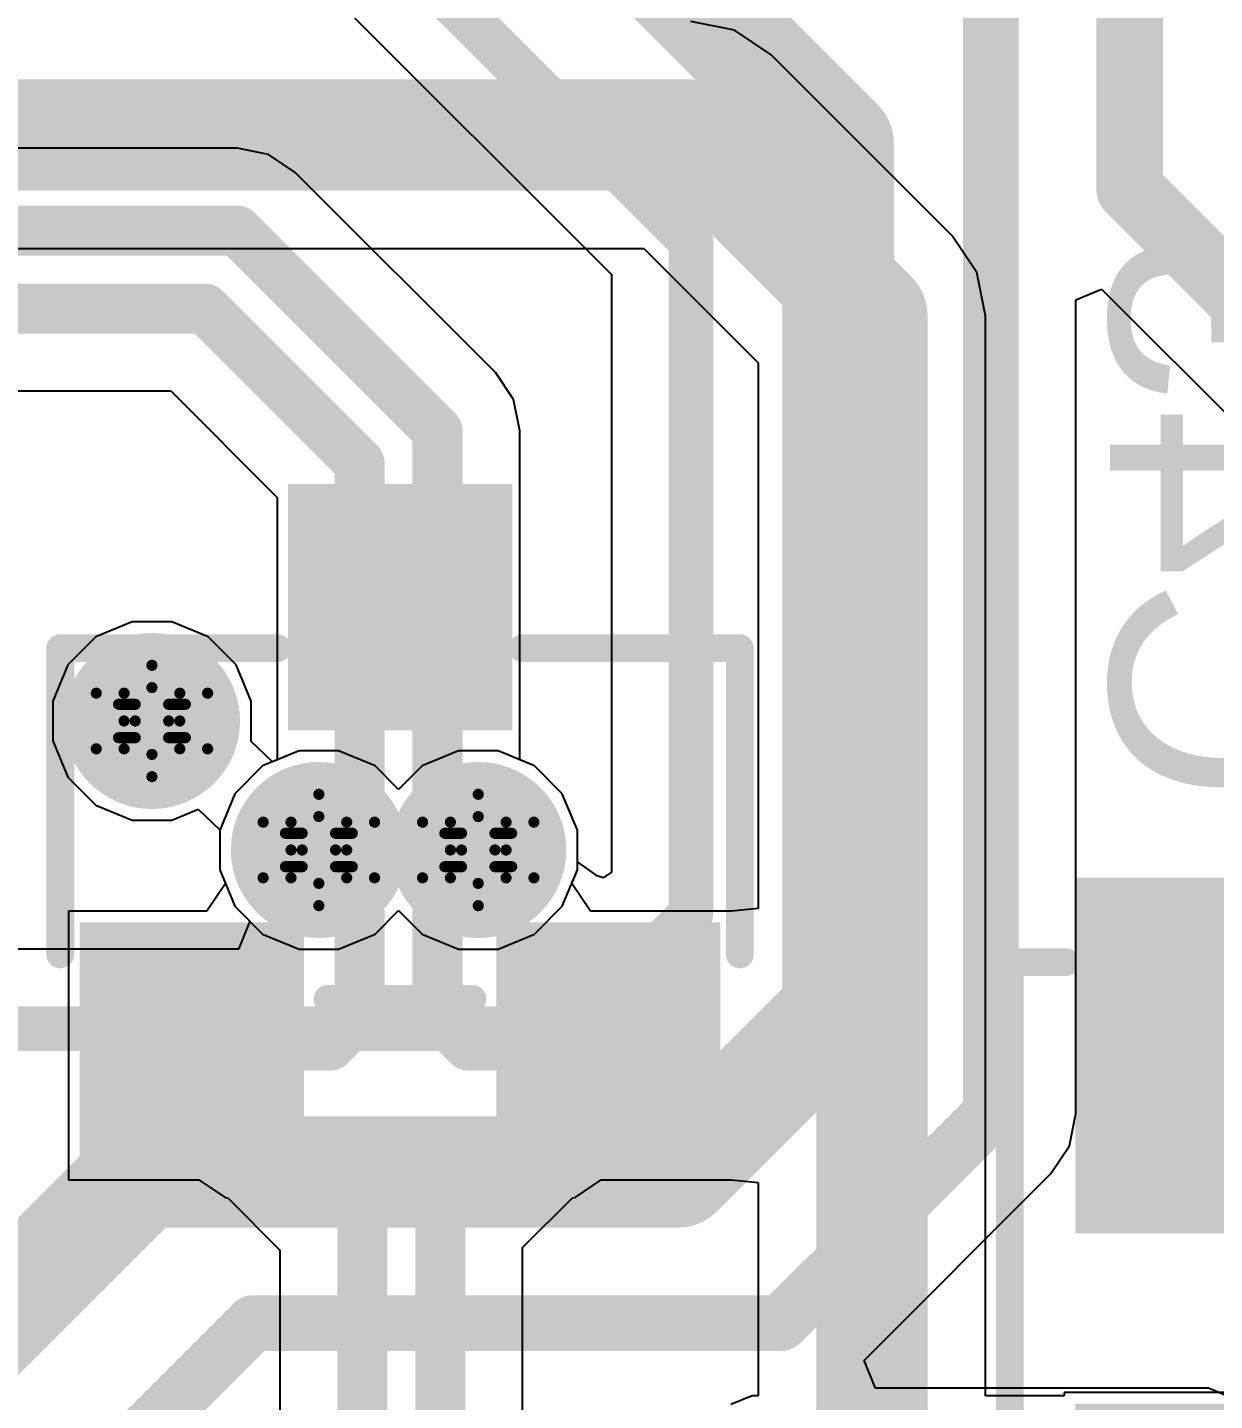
# Model space of a CAD drawing. Header units: inches. Extents: x -2.7 to 10.9, y -2.9 to 7.4.
# Drawn here: x 1.8752 to 2.0883, y 0.2539 to 0.5005 of the extents above; entities that cross this region are included whole.
import ezdxf

# ---------------------------------------------------------------- set-up
doc = ezdxf.new("R2010")
doc.units = ezdxf.units.IN
doc.header["$MEASUREMENT"] = 0
for name, color, linetype in [('Board Outline', 216, 'Continuous'), ('Bottom Layer', 5, 'Continuous'), ('Bottom Overlay', 54, 'Continuous'), ('Bottom Paste', 16, 'Continuous'), ('Bottom Solder', 6, 'Continuous'), ('Drill Drawing', 1, 'Continuous'), ('Layer 2', 16, 'Continuous'), ('Layer 3', 76, 'Continuous'), ('Top Layer', 1, 'Continuous'), ('Top Solder', 216, 'Continuous'), ('Via Holes', 16, 'Continuous')]:
    doc.layers.add(name, color=color, linetype=linetype)
doc.styles.add('Arial', font='', dxfattribs={"height": 0.2})
doc.styles.get('Arial').set_extended_font_data('Arial')

# ---------------------------------------------------------------- blocks, each defined once
blk = doc.blocks.new('S___23_B_265')
at = {"layer": 'Bottom Layer'}
for points in [[(-0.05354, 0.05748), (-0.02126, 0.05748), (-0.02126, 0.02126), (-0.05354, 0.02126)], [(0.02126, 0.05748), (0.05354, 0.05748), (0.05354, 0.02126), (0.02126, 0.02126)], [(-0.01614, -0.02126), (0.01614, -0.02126), (0.01614, -0.05748), (-0.01614, -0.05748)]]:
    blk.add_hatch(color=5, dxfattribs=at).paths.add_polyline_path(points)
at = {"layer": 'Bottom Paste'}
for points in [[(-0.05354, 0.05748), (-0.02126, 0.05748), (-0.02126, 0.02126), (-0.05354, 0.02126)], [(0.02126, 0.05748), (0.05354, 0.05748), (0.05354, 0.02126), (0.02126, 0.02126)], [(-0.01614, -0.02126), (0.01614, -0.02126), (0.01614, -0.05748), (-0.01614, -0.05748)]]:
    blk.add_hatch(color=16, dxfattribs=at).paths.add_polyline_path(points)
at = {"layer": 'Bottom Solder'}
for points in [[(-0.05754, 0.06148), (-0.01726, 0.06148), (-0.01726, 0.01726), (-0.05754, 0.01726)], [(0.01726, 0.06148), (0.05754, 0.06148), (0.05754, 0.01726), (0.01726, 0.01726)], [(-0.02014, -0.01726), (0.02014, -0.01726), (0.02014, -0.06148), (-0.02014, -0.06148)]]:
    blk.add_hatch(color=6, dxfattribs=at).paths.add_polyline_path(points)
at = {"layer": 'Bottom Overlay'}
for points in [[(-0.061, 0.046, 0.005, 0.005, 0), (-0.066, 0.051, 0.005, 0.005, 0)], [(-0.066, 0.051, 0.005, 0.005, 0), (-0.066, 0.041, 0.005, 0.005, 0)], [(-0.061, 0.046, 0.005, 0.005, 0), (-0.066, 0.041, 0.005, 0.005, 0)], [(0.013, 0.031, 0.005, 0.005, 0), (-0.013, 0.031, 0.005, 0.005, 0)], [(-0.061, 0.023, 0.005, 0.005, 0), (-0.061, -0.032, 0.005, 0.005, 0)], [(0.061, 0.023, 0.005, 0.005, 0), (0.061, -0.032, 0.005, 0.005, 0)], [(-0.022, -0.032, 0.005, 0.005, 0), (-0.061, -0.032, 0.005, 0.005, 0)], [(0.061, -0.032, 0.005, 0.005, 0), (0.022, -0.032, 0.005, 0.005, 0)]]:
    blk.add_lwpolyline(points, format="xyseb", dxfattribs=at)
for points in [[(-0.06725, 0.051, 0.0025, 0.0025, 1), (-0.06475, 0.051, 0.0025, 0.0025, 1)], [(-0.06725, 0.051, 0.0025, 0.0025, 1), (-0.06475, 0.051, 0.0025, 0.0025, 1)], [(-0.06225, 0.046, 0.0025, 0.0025, 1), (-0.05975, 0.046, 0.0025, 0.0025, 1)], [(-0.06225, 0.046, 0.0025, 0.0025, 1), (-0.05975, 0.046, 0.0025, 0.0025, 1)], [(-0.06725, 0.041, 0.0025, 0.0025, 1), (-0.06475, 0.041, 0.0025, 0.0025, 1)], [(-0.06725, 0.041, 0.0025, 0.0025, 1), (-0.06475, 0.041, 0.0025, 0.0025, 1)], [(-0.01425, 0.031, 0.0025, 0.0025, 1), (-0.01175, 0.031, 0.0025, 0.0025, 1)], [(0.01175, 0.031, 0.0025, 0.0025, 1), (0.01425, 0.031, 0.0025, 0.0025, 1)], [(-0.06225, 0.023, 0.0025, 0.0025, 1), (-0.05975, 0.023, 0.0025, 0.0025, 1)], [(0.05975, 0.023, 0.0025, 0.0025, 1), (0.06225, 0.023, 0.0025, 0.0025, 1)], [(-0.06225, -0.032, 0.0025, 0.0025, 1), (-0.05975, -0.032, 0.0025, 0.0025, 1)], [(-0.06225, -0.032, 0.0025, 0.0025, 1), (-0.05975, -0.032, 0.0025, 0.0025, 1)], [(-0.02325, -0.032, 0.0025, 0.0025, 1), (-0.02075, -0.032, 0.0025, 0.0025, 1)], [(0.02075, -0.032, 0.0025, 0.0025, 1), (0.02325, -0.032, 0.0025, 0.0025, 1)], [(0.05975, -0.032, 0.0025, 0.0025, 1), (0.06225, -0.032, 0.0025, 0.0025, 1)], [(0.05975, -0.032, 0.0025, 0.0025, 1), (0.06225, -0.032, 0.0025, 0.0025, 1)]]:
    blk.add_lwpolyline(points, format="xyseb", close=True, dxfattribs=at)
blk = doc.blocks.new('C____A_B_303')
at = {"layer": 'Bottom Layer'}
for points in [[(-0.0752, 0.02224), (-0.01929, 0.02224), (-0.01929, -0.02224), (-0.0752, -0.02224)], [(0.01929, 0.02224), (0.0752, 0.02224), (0.0752, -0.02224), (0.01929, -0.02224)]]:
    blk.add_hatch(color=5, dxfattribs=at).paths.add_polyline_path(points)
at = {"layer": 'Bottom Paste'}
for points in [[(-0.0752, 0.02224), (-0.01929, 0.02224), (-0.01929, -0.02224), (-0.0752, -0.02224)], [(0.01929, 0.02224), (0.0752, 0.02224), (0.0752, -0.02224), (0.01929, -0.02224)]]:
    blk.add_hatch(color=16, dxfattribs=at).paths.add_polyline_path(points)
at = {"layer": 'Bottom Solder'}
for points in [[(-0.0792, 0.02624), (-0.01529, 0.02624), (-0.01529, -0.02624), (-0.0792, -0.02624)], [(0.01529, 0.02624), (0.0792, 0.02624), (0.0792, -0.02624), (0.01529, -0.02624)]]:
    blk.add_hatch(color=6, dxfattribs=at).paths.add_polyline_path(points)
at = {"layer": 'Bottom Overlay'}
for points in [[(-0.064, 0.038, 0.005, 0.005, 0), (-0.064, 0.03, 0.005, 0.005, 0)], [(-0.064, 0.038, 0.005, 0.005, 0), (0.064, 0.038, 0.005, 0.005, 0)], [(0.064, 0.038, 0.005, 0.005, 0), (0.064, 0.028, 0.005, 0.005, 0)], [(-0.09524, 0.01081, 0.00787, 0.00787, 0), (-0.09524, -0.01281, 0.00787, 0.00787, 0)], [(-0.10706, -0.001, 0.00787, 0.00787, 0), (-0.08343, -0.001, 0.00787, 0.00787, 0)], [(0.064, -0.028, 0.005, 0.005, 0), (0.064, -0.038, 0.005, 0.005, 0)], [(-0.064, -0.03, 0.005, 0.005, 0), (-0.064, -0.038, 0.005, 0.005, 0)], [(-0.064, -0.038, 0.005, 0.005, 0), (0.064, -0.038, 0.005, 0.005, 0)]]:
    blk.add_lwpolyline(points, format="xyseb", dxfattribs=at)
for points in [[(-0.06525, 0.038, 0.0025, 0.0025, 1), (-0.06275, 0.038, 0.0025, 0.0025, 1)], [(-0.06525, 0.038, 0.0025, 0.0025, 1), (-0.06275, 0.038, 0.0025, 0.0025, 1)], [(0.06275, 0.038, 0.0025, 0.0025, 1), (0.06525, 0.038, 0.0025, 0.0025, 1)], [(0.06275, 0.038, 0.0025, 0.0025, 1), (0.06525, 0.038, 0.0025, 0.0025, 1)], [(-0.06525, 0.03, 0.0025, 0.0025, 1), (-0.06275, 0.03, 0.0025, 0.0025, 1)], [(0.06275, 0.028, 0.0025, 0.0025, 1), (0.06525, 0.028, 0.0025, 0.0025, 1)], [(-0.09721, 0.01081, 0.00394, 0.00394, 1), (-0.09328, 0.01081, 0.00394, 0.00394, 1)], [(-0.10902, -0.001, 0.00394, 0.00394, 1), (-0.10509, -0.001, 0.00394, 0.00394, 1)], [(-0.0854, -0.001, 0.00394, 0.00394, 1), (-0.08146, -0.001, 0.00394, 0.00394, 1)], [(-0.09721, -0.01281, 0.00394, 0.00394, 1), (-0.09328, -0.01281, 0.00394, 0.00394, 1)], [(0.06275, -0.028, 0.0025, 0.0025, 1), (0.06525, -0.028, 0.0025, 0.0025, 1)], [(-0.06525, -0.03, 0.0025, 0.0025, 1), (-0.06275, -0.03, 0.0025, 0.0025, 1)], [(-0.06525, -0.038, 0.0025, 0.0025, 1), (-0.06275, -0.038, 0.0025, 0.0025, 1)], [(-0.06525, -0.038, 0.0025, 0.0025, 1), (-0.06275, -0.038, 0.0025, 0.0025, 1)], [(0.06275, -0.038, 0.0025, 0.0025, 1), (0.06525, -0.038, 0.0025, 0.0025, 1)], [(0.06275, -0.038, 0.0025, 0.0025, 1), (0.06525, -0.038, 0.0025, 0.0025, 1)]]:
    blk.add_lwpolyline(points, format="xyseb", close=True, dxfattribs=at)

msp = doc.modelspace()

# ---------------------------------------------------------------- hatches: boundary and pattern name
at = {"layer": 'Bottom Layer'}
h = msp.add_hatch(color=5, dxfattribs=at)
edge = h.paths.add_edge_path()
edge.add_arc((1.89751, 0.37592), 0.01181, 0, 360)
h = msp.add_hatch(color=5, dxfattribs=at)
edge = h.paths.add_edge_path()
edge.add_arc((1.92748, 0.35275), 0.01181, 0, 360)
h = msp.add_hatch(color=5, dxfattribs=at)
edge = h.paths.add_edge_path()
edge.add_arc((1.9561, 0.35275), 0.01181, 0, 360)
at = {"layer": 'Bottom Solder'}
h = msp.add_hatch(color=6, dxfattribs=at)
edge = h.paths.add_edge_path()
edge.add_arc((1.89751, 0.37592), 0.01581, 0, 360)
h = msp.add_hatch(color=6, dxfattribs=at)
edge = h.paths.add_edge_path()
edge.add_arc((1.92748, 0.35275), 0.01581, 0, 360)
h = msp.add_hatch(color=6, dxfattribs=at)
edge = h.paths.add_edge_path()
edge.add_arc((1.9561, 0.35275), 0.01581, 0, 360)
at = {"layer": 'Layer 2'}
h = msp.add_hatch(color=16, dxfattribs=at)
edge = h.paths.add_edge_path()
edge.add_arc((1.89751, 0.37592), 0.01181, 0, 360)
h = msp.add_hatch(color=16, dxfattribs=at)
edge = h.paths.add_edge_path()
edge.add_arc((1.92748, 0.35275), 0.01181, 0, 360)
h = msp.add_hatch(color=16, dxfattribs=at)
edge = h.paths.add_edge_path()
edge.add_arc((1.9561, 0.35275), 0.01181, 0, 360)
at = {"layer": 'Layer 3'}
h = msp.add_hatch(color=76, dxfattribs=at)
edge = h.paths.add_edge_path()
edge.add_arc((1.89751, 0.37592), 0.01181, 0, 360)
h = msp.add_hatch(color=76, dxfattribs=at)
edge = h.paths.add_edge_path()
edge.add_arc((1.92748, 0.35275), 0.01181, 0, 360)
h = msp.add_hatch(color=76, dxfattribs=at)
edge = h.paths.add_edge_path()
edge.add_arc((1.9561, 0.35275), 0.01181, 0, 360)
at = {"layer": 'Top Layer'}
h = msp.add_hatch(color=1, dxfattribs=at)
edge = h.paths.add_edge_path()
edge.add_arc((1.89751, 0.37592), 0.01181, 0, 360)
h = msp.add_hatch(color=1, dxfattribs=at)
edge = h.paths.add_edge_path()
edge.add_arc((1.92748, 0.35275), 0.01181, 0, 360)
h = msp.add_hatch(color=1, dxfattribs=at)
edge = h.paths.add_edge_path()
edge.add_arc((1.9561, 0.35275), 0.01181, 0, 360)
at = {"layer": 'Top Solder'}
h = msp.add_hatch(color=216, dxfattribs=at)
edge = h.paths.add_edge_path()
edge.add_arc((1.89751, 0.37592), 0.01581, 0, 360)
h = msp.add_hatch(color=216, dxfattribs=at)
edge = h.paths.add_edge_path()
edge.add_arc((1.92748, 0.35275), 0.01581, 0, 360)
h = msp.add_hatch(color=216, dxfattribs=at)
edge = h.paths.add_edge_path()
edge.add_arc((1.9561, 0.35275), 0.01581, 0, 360)
at = {"layer": 'Via Holes'}
h = msp.add_hatch(color=7, dxfattribs=at)
edge = h.paths.add_edge_path()
edge.add_arc((1.89751, 0.37592), 0.00591, 0, 360)
h = msp.add_hatch(color=7, dxfattribs=at)
edge = h.paths.add_edge_path()
edge.add_arc((1.92748, 0.35275), 0.00591, 0, 360)
h = msp.add_hatch(color=7, dxfattribs=at)
edge = h.paths.add_edge_path()
edge.add_arc((1.9561, 0.35275), 0.00591, 0, 360)

# ---------------------------------------------------------------- linework, layer by layer
at = {"layer": 'Board Outline'}
msp.add_lwpolyline([(-2.49969, 1.37795, 0.005, 0.005, -0.740599), (2.8433, 0.25075, 0.005, 0.005, 0)], format="xyseb", dxfattribs=at)
at = {"layer": 'Bottom Layer'}
for p, q in [((2.0021, 0.5), (1.9943, 0.50155)), ((2.00871, 0.49558), (2.0021, 0.5)), ((2.0412, 0.46309), (2.00871, 0.49558)), ((2.04562, 0.45648), (2.0412, 0.46309)), ((1.86937, 0.46077), (1.98585, 0.46077)), ((1.98585, 0.46077), (2.00639, 0.44023)), ((2.04717, 0.44868), (2.04562, 0.45648)), ((2.04717, 0.25472), (2.04717, 0.44868)), ((2.00639, 0.44023), (2.00639, 0.34226)), ((1.92394, 0.37056), (1.91739, 0.36785)), ((1.93102, 0.37056), (1.92394, 0.37056)), ((1.93757, 0.36785), (1.93102, 0.37056)), ((1.95256, 0.37056), (1.94601, 0.36785)), ((1.95965, 0.37056), (1.95256, 0.37056)), ((1.96619, 0.36785), (1.95965, 0.37056)), ((1.91739, 0.36785), (1.91238, 0.36284)), ((1.94179, 0.36363), (1.93757, 0.36785)), ((1.94601, 0.36785), (1.94179, 0.36363)), ((1.9712, 0.36284), (1.96619, 0.36785)), ((1.91238, 0.36284), (1.90967, 0.35629)), ((1.97391, 0.35629), (1.9712, 0.36284)), ((1.90967, 0.35629), (1.90967, 0.34921)), ((1.97391, 0.34921), (1.97391, 0.35629)), ((1.90967, 0.34921), (1.91069, 0.34674)), ((1.97289, 0.34674), (1.97391, 0.34921)), ((1.91069, 0.34674), (1.90735, 0.34174)), ((1.97623, 0.34174), (1.97289, 0.34674)), ((1.90735, 0.34174), (1.88251, 0.34174)), ((1.88251, 0.34174), (1.88251, 0.29352)), ((2.0016, 0.34174), (1.97623, 0.34174)), ((2.00639, 0.34226), (2.0016, 0.34174)), ((2.0016, 0.34174), (2.0016, 0.34174)), ((1.88251, 0.29352), (1.90591, 0.29352)), ((1.90591, 0.29352), (1.91064, 0.29036)), ((1.97348, 0.29036), (1.9782, 0.29352)), ((1.9782, 0.29352), (2.0016, 0.29352)), ((2.0016, 0.29352), (2.0016, 0.29352)), ((2.0016, 0.29352), (2.00639, 0.293)), ((2.00639, 0.293), (2.00639, 0.25472)), ((1.91064, 0.29036), (1.91111, 0.29027)), ((1.91111, 0.29027), (1.9205, 0.28088)), ((1.96407, 0.28133), (1.973, 0.29027)), ((1.973, 0.29027), (1.97348, 0.29036)), ((1.96407, 0.2146), (1.96407, 0.28133)), ((1.9205, 0.28088), (1.9205, 0.2146)), ((2.00529, 0.25472), (2.00146, 0.25314)), ((2.00639, 0.25472), (2.00529, 0.25472)), ((2.06131, 0.25472), (2.04717, 0.25472)), ((2.1178, 0.25531), (2.06131, 0.25531)), ((2.06131, 0.25531), (2.06131, 0.25472))]:
    msp.add_line(p, q, dxfattribs=at)
for points in [[(1.86093, 0.48116, 0.02, 0.02, 0), (1.9943, 0.48116, 0.02, 0.02, 0)], [(1.9943, 0.48116, 0.02, 0.02, 0), (2.02678, 0.44868, 0.02, 0.02, 0)], [(2.02678, 0.23185, 0.02, 0.02, 0), (2.02678, 0.44868, 0.02, 0.02, 0)], [(1.92748, 0.34879, 0.009, 0.009, 0), (1.92748, 0.35275, 0.009, 0.009, 0)], [(1.9561, 0.34879, 0.009, 0.009, 0), (1.9561, 0.35275, 0.009, 0.009, 0)], [(1.92748, 0.34879, 0.009, 0.009, 0), (1.93479, 0.34148, 0.009, 0.009, 0)], [(1.94879, 0.34148, 0.009, 0.009, 0), (1.9561, 0.34879, 0.009, 0.009, 0)], [(1.93479, 0.3229, 0.009, 0.009, 0), (1.93479, 0.34148, 0.009, 0.009, 0)], [(1.94879, 0.32317, 0.009, 0.009, 0), (1.94879, 0.34148, 0.009, 0.009, 0)], [(1.92952, 0.31763, 0.009, 0.009, 0), (1.93479, 0.3229, 0.009, 0.009, 0)], [(1.94879, 0.32317, 0.009, 0.009, 0), (1.95433, 0.31763, 0.009, 0.009, 0)], [(1.90466, 0.31763, 0.009, 0.009, 0), (1.92952, 0.31763, 0.009, 0.009, 0)], [(1.90466, 0.31566, 0.009, 0.009, 0), (1.90466, 0.31763, 0.009, 0.009, 0)], [(1.95433, 0.31763, 0.009, 0.009, 0), (1.97946, 0.31763, 0.009, 0.009, 0)], [(1.97946, 0.31566, 0.009, 0.009, 0), (1.97946, 0.31763, 0.009, 0.009, 0)], [(1.90466, 0.31566, 0.009, 0.009, 0), (1.9163, 0.30402, 0.009, 0.009, 0)], [(1.96782, 0.30402, 0.009, 0.009, 0), (1.97946, 0.31566, 0.009, 0.009, 0)], [(1.9163, 0.30402, 0.009, 0.009, 0), (1.91827, 0.30402, 0.009, 0.009, 0)], [(1.91827, 0.30402, 0.009, 0.009, 0), (1.93529, 0.287, 0.009, 0.009, 0)], [(1.94929, 0.28746, 0.009, 0.009, 0), (1.96585, 0.30402, 0.009, 0.009, 0)], [(1.96585, 0.30402, 0.009, 0.009, 0), (1.96782, 0.30402, 0.009, 0.009, 0)], [(1.93529, 0.20834, 0.009, 0.009, 0), (1.93529, 0.287, 0.009, 0.009, 0)], [(1.94929, 0.20836, 0.009, 0.009, 0), (1.94929, 0.28746, 0.009, 0.009, 0)]]:
    msp.add_lwpolyline(points, format="xyseb", dxfattribs=at)
for points in [[(1.9893, 0.48116, 0.01, 0.01, 1), (1.9993, 0.48116, 0.01, 0.01, 1)], [(1.9893, 0.48116, 0.01, 0.01, 1), (1.9993, 0.48116, 0.01, 0.01, 1)], [(2.02178, 0.44868, 0.01, 0.01, 1), (2.03178, 0.44868, 0.01, 0.01, 1)], [(2.02178, 0.44868, 0.01, 0.01, 1), (2.03178, 0.44868, 0.01, 0.01, 1)], [(1.92523, 0.35275, 0.0045, 0.0045, 1), (1.92973, 0.35275, 0.0045, 0.0045, 1)], [(1.95385, 0.35275, 0.0045, 0.0045, 1), (1.95835, 0.35275, 0.0045, 0.0045, 1)], [(1.92523, 0.34879, 0.0045, 0.0045, 1), (1.92973, 0.34879, 0.0045, 0.0045, 1)], [(1.92523, 0.34879, 0.0045, 0.0045, 1), (1.92973, 0.34879, 0.0045, 0.0045, 1)], [(1.95385, 0.34879, 0.0045, 0.0045, 1), (1.95835, 0.34879, 0.0045, 0.0045, 1)], [(1.95385, 0.34879, 0.0045, 0.0045, 1), (1.95835, 0.34879, 0.0045, 0.0045, 1)], [(1.93254, 0.34148, 0.0045, 0.0045, 1), (1.93704, 0.34148, 0.0045, 0.0045, 1)], [(1.93254, 0.34148, 0.0045, 0.0045, 1), (1.93704, 0.34148, 0.0045, 0.0045, 1)], [(1.94654, 0.34148, 0.0045, 0.0045, 1), (1.95104, 0.34148, 0.0045, 0.0045, 1)], [(1.94654, 0.34148, 0.0045, 0.0045, 1), (1.95104, 0.34148, 0.0045, 0.0045, 1)], [(1.93254, 0.3229, 0.0045, 0.0045, 1), (1.93704, 0.3229, 0.0045, 0.0045, 1)], [(1.93254, 0.3229, 0.0045, 0.0045, 1), (1.93704, 0.3229, 0.0045, 0.0045, 1)], [(1.94654, 0.32317, 0.0045, 0.0045, 1), (1.95104, 0.32317, 0.0045, 0.0045, 1)], [(1.94654, 0.32317, 0.0045, 0.0045, 1), (1.95104, 0.32317, 0.0045, 0.0045, 1)], [(1.90241, 0.31763, 0.0045, 0.0045, 1), (1.90691, 0.31763, 0.0045, 0.0045, 1)], [(1.90241, 0.31763, 0.0045, 0.0045, 1), (1.90691, 0.31763, 0.0045, 0.0045, 1)], [(1.92727, 0.31763, 0.0045, 0.0045, 1), (1.93177, 0.31763, 0.0045, 0.0045, 1)], [(1.92727, 0.31763, 0.0045, 0.0045, 1), (1.93177, 0.31763, 0.0045, 0.0045, 1)], [(1.95208, 0.31763, 0.0045, 0.0045, 1), (1.95658, 0.31763, 0.0045, 0.0045, 1)], [(1.95208, 0.31763, 0.0045, 0.0045, 1), (1.95658, 0.31763, 0.0045, 0.0045, 1)], [(1.97721, 0.31763, 0.0045, 0.0045, 1), (1.98171, 0.31763, 0.0045, 0.0045, 1)], [(1.97721, 0.31763, 0.0045, 0.0045, 1), (1.98171, 0.31763, 0.0045, 0.0045, 1)], [(1.90241, 0.31566, 0.0045, 0.0045, 1), (1.90691, 0.31566, 0.0045, 0.0045, 1)], [(1.90241, 0.31566, 0.0045, 0.0045, 1), (1.90691, 0.31566, 0.0045, 0.0045, 1)], [(1.97721, 0.31566, 0.0045, 0.0045, 1), (1.98171, 0.31566, 0.0045, 0.0045, 1)], [(1.97721, 0.31566, 0.0045, 0.0045, 1), (1.98171, 0.31566, 0.0045, 0.0045, 1)], [(1.91405, 0.30402, 0.0045, 0.0045, 1), (1.91855, 0.30402, 0.0045, 0.0045, 1)], [(1.91405, 0.30402, 0.0045, 0.0045, 1), (1.91855, 0.30402, 0.0045, 0.0045, 1)], [(1.91602, 0.30402, 0.0045, 0.0045, 1), (1.92052, 0.30402, 0.0045, 0.0045, 1)], [(1.91602, 0.30402, 0.0045, 0.0045, 1), (1.92052, 0.30402, 0.0045, 0.0045, 1)], [(1.9636, 0.30402, 0.0045, 0.0045, 1), (1.9681, 0.30402, 0.0045, 0.0045, 1)], [(1.9636, 0.30402, 0.0045, 0.0045, 1), (1.9681, 0.30402, 0.0045, 0.0045, 1)], [(1.96557, 0.30402, 0.0045, 0.0045, 1), (1.97007, 0.30402, 0.0045, 0.0045, 1)], [(1.96557, 0.30402, 0.0045, 0.0045, 1), (1.97007, 0.30402, 0.0045, 0.0045, 1)], [(1.93304, 0.287, 0.0045, 0.0045, 1), (1.93754, 0.287, 0.0045, 0.0045, 1)], [(1.93304, 0.287, 0.0045, 0.0045, 1), (1.93754, 0.287, 0.0045, 0.0045, 1)], [(1.94704, 0.28746, 0.0045, 0.0045, 1), (1.95154, 0.28746, 0.0045, 0.0045, 1)], [(1.94704, 0.28746, 0.0045, 0.0045, 1), (1.95154, 0.28746, 0.0045, 0.0045, 1)]]:
    msp.add_lwpolyline(points, format="xyseb", close=True, dxfattribs=at)
at = {"layer": 'Drill Drawing'}
for points in [[(1.89251, 0.38092, 0.002, 0.002, 0), (1.89751, 0.38592, 0.002, 0.002, 0)], [(1.89751, 0.38592, 0.002, 0.002, 0), (1.90251, 0.38092, 0.002, 0.002, 0)], [(1.89451, 0.37892, 0.002, 0.002, 0), (1.89751, 0.38192, 0.002, 0.002, 0)], [(1.89751, 0.38192, 0.002, 0.002, 0), (1.90051, 0.37892, 0.002, 0.002, 0)], [(1.88751, 0.38092, 0.002, 0.002, 0), (1.89251, 0.37592, 0.002, 0.002, 0)], [(1.88751, 0.38092, 0.002, 0.002, 0), (1.89251, 0.38092, 0.002, 0.002, 0)], [(1.89151, 0.37892, 0.002, 0.002, 0), (1.89451, 0.37592, 0.002, 0.002, 0)], [(1.89151, 0.37892, 0.002, 0.002, 0), (1.89451, 0.37892, 0.002, 0.002, 0)], [(1.90051, 0.37892, 0.002, 0.002, 0), (1.90351, 0.37892, 0.002, 0.002, 0)], [(1.90051, 0.37592, 0.002, 0.002, 0), (1.90351, 0.37892, 0.002, 0.002, 0)], [(1.90251, 0.38092, 0.002, 0.002, 0), (1.90751, 0.38092, 0.002, 0.002, 0)], [(1.90251, 0.37592, 0.002, 0.002, 0), (1.90751, 0.38092, 0.002, 0.002, 0)], [(1.88751, 0.37092, 0.002, 0.002, 0), (1.89251, 0.37592, 0.002, 0.002, 0)], [(1.89151, 0.37292, 0.002, 0.002, 0), (1.89451, 0.37592, 0.002, 0.002, 0)], [(1.90051, 0.37592, 0.002, 0.002, 0), (1.90351, 0.37292, 0.002, 0.002, 0)], [(1.90251, 0.37592, 0.002, 0.002, 0), (1.90751, 0.37092, 0.002, 0.002, 0)], [(1.89151, 0.37292, 0.002, 0.002, 0), (1.89451, 0.37292, 0.002, 0.002, 0)], [(1.89451, 0.37292, 0.002, 0.002, 0), (1.89751, 0.36992, 0.002, 0.002, 0)], [(1.89751, 0.36992, 0.002, 0.002, 0), (1.90051, 0.37292, 0.002, 0.002, 0)], [(1.90051, 0.37292, 0.002, 0.002, 0), (1.90351, 0.37292, 0.002, 0.002, 0)], [(1.88751, 0.37092, 0.002, 0.002, 0), (1.89251, 0.37092, 0.002, 0.002, 0)], [(1.89251, 0.37092, 0.002, 0.002, 0), (1.89751, 0.36592, 0.002, 0.002, 0)], [(1.89751, 0.36592, 0.002, 0.002, 0), (1.90251, 0.37092, 0.002, 0.002, 0)], [(1.90251, 0.37092, 0.002, 0.002, 0), (1.90751, 0.37092, 0.002, 0.002, 0)], [(1.92248, 0.35775, 0.002, 0.002, 0), (1.92748, 0.36275, 0.002, 0.002, 0)], [(1.92748, 0.36275, 0.002, 0.002, 0), (1.93248, 0.35775, 0.002, 0.002, 0)], [(1.9511, 0.35775, 0.002, 0.002, 0), (1.9561, 0.36275, 0.002, 0.002, 0)], [(1.9561, 0.36275, 0.002, 0.002, 0), (1.9611, 0.35775, 0.002, 0.002, 0)], [(1.91748, 0.35775, 0.002, 0.002, 0), (1.92248, 0.35275, 0.002, 0.002, 0)], [(1.91748, 0.35775, 0.002, 0.002, 0), (1.92248, 0.35775, 0.002, 0.002, 0)], [(1.92448, 0.35575, 0.002, 0.002, 0), (1.92748, 0.35875, 0.002, 0.002, 0)], [(1.92748, 0.35875, 0.002, 0.002, 0), (1.93048, 0.35575, 0.002, 0.002, 0)], [(1.93248, 0.35775, 0.002, 0.002, 0), (1.93748, 0.35775, 0.002, 0.002, 0)], [(1.93248, 0.35275, 0.002, 0.002, 0), (1.93748, 0.35775, 0.002, 0.002, 0)], [(1.9461, 0.35775, 0.002, 0.002, 0), (1.9511, 0.35275, 0.002, 0.002, 0)], [(1.9461, 0.35775, 0.002, 0.002, 0), (1.9511, 0.35775, 0.002, 0.002, 0)], [(1.9531, 0.35575, 0.002, 0.002, 0), (1.9561, 0.35875, 0.002, 0.002, 0)], [(1.9561, 0.35875, 0.002, 0.002, 0), (1.9591, 0.35575, 0.002, 0.002, 0)], [(1.9611, 0.35775, 0.002, 0.002, 0), (1.9661, 0.35775, 0.002, 0.002, 0)], [(1.9611, 0.35275, 0.002, 0.002, 0), (1.9661, 0.35775, 0.002, 0.002, 0)], [(1.92148, 0.35575, 0.002, 0.002, 0), (1.92448, 0.35275, 0.002, 0.002, 0)], [(1.92148, 0.35575, 0.002, 0.002, 0), (1.92448, 0.35575, 0.002, 0.002, 0)], [(1.93048, 0.35575, 0.002, 0.002, 0), (1.93348, 0.35575, 0.002, 0.002, 0)], [(1.93048, 0.35275, 0.002, 0.002, 0), (1.93348, 0.35575, 0.002, 0.002, 0)], [(1.9501, 0.35575, 0.002, 0.002, 0), (1.9531, 0.35275, 0.002, 0.002, 0)], [(1.9501, 0.35575, 0.002, 0.002, 0), (1.9531, 0.35575, 0.002, 0.002, 0)], [(1.9591, 0.35575, 0.002, 0.002, 0), (1.9621, 0.35575, 0.002, 0.002, 0)], [(1.9591, 0.35275, 0.002, 0.002, 0), (1.9621, 0.35575, 0.002, 0.002, 0)], [(1.91748, 0.34775, 0.002, 0.002, 0), (1.92248, 0.35275, 0.002, 0.002, 0)], [(1.92148, 0.34975, 0.002, 0.002, 0), (1.92448, 0.35275, 0.002, 0.002, 0)], [(1.93048, 0.35275, 0.002, 0.002, 0), (1.93348, 0.34975, 0.002, 0.002, 0)], [(1.93248, 0.35275, 0.002, 0.002, 0), (1.93748, 0.34775, 0.002, 0.002, 0)], [(1.9461, 0.34775, 0.002, 0.002, 0), (1.9511, 0.35275, 0.002, 0.002, 0)], [(1.9501, 0.34975, 0.002, 0.002, 0), (1.9531, 0.35275, 0.002, 0.002, 0)], [(1.9591, 0.35275, 0.002, 0.002, 0), (1.9621, 0.34975, 0.002, 0.002, 0)], [(1.9611, 0.35275, 0.002, 0.002, 0), (1.9661, 0.34775, 0.002, 0.002, 0)], [(1.92148, 0.34975, 0.002, 0.002, 0), (1.92448, 0.34975, 0.002, 0.002, 0)], [(1.92448, 0.34975, 0.002, 0.002, 0), (1.92748, 0.34675, 0.002, 0.002, 0)], [(1.92748, 0.34675, 0.002, 0.002, 0), (1.93048, 0.34975, 0.002, 0.002, 0)], [(1.93048, 0.34975, 0.002, 0.002, 0), (1.93348, 0.34975, 0.002, 0.002, 0)], [(1.9501, 0.34975, 0.002, 0.002, 0), (1.9531, 0.34975, 0.002, 0.002, 0)], [(1.9531, 0.34975, 0.002, 0.002, 0), (1.9561, 0.34675, 0.002, 0.002, 0)], [(1.9561, 0.34675, 0.002, 0.002, 0), (1.9591, 0.34975, 0.002, 0.002, 0)], [(1.9591, 0.34975, 0.002, 0.002, 0), (1.9621, 0.34975, 0.002, 0.002, 0)], [(1.91748, 0.34775, 0.002, 0.002, 0), (1.92248, 0.34775, 0.002, 0.002, 0)], [(1.92248, 0.34775, 0.002, 0.002, 0), (1.92748, 0.34275, 0.002, 0.002, 0)], [(1.92748, 0.34275, 0.002, 0.002, 0), (1.93248, 0.34775, 0.002, 0.002, 0)], [(1.93248, 0.34775, 0.002, 0.002, 0), (1.93748, 0.34775, 0.002, 0.002, 0)], [(1.9461, 0.34775, 0.002, 0.002, 0), (1.9511, 0.34775, 0.002, 0.002, 0)], [(1.9511, 0.34775, 0.002, 0.002, 0), (1.9561, 0.34275, 0.002, 0.002, 0)], [(1.9561, 0.34275, 0.002, 0.002, 0), (1.9611, 0.34775, 0.002, 0.002, 0)], [(1.9611, 0.34775, 0.002, 0.002, 0), (1.9661, 0.34775, 0.002, 0.002, 0)]]:
    msp.add_lwpolyline(points, format="xyseb", dxfattribs=at)
for points in [[(1.89701, 0.38592, 0.001, 0.001, 1), (1.89801, 0.38592, 0.001, 0.001, 1)], [(1.89701, 0.38592, 0.001, 0.001, 1), (1.89801, 0.38592, 0.001, 0.001, 1)], [(1.89701, 0.38192, 0.001, 0.001, 1), (1.89801, 0.38192, 0.001, 0.001, 1)], [(1.89701, 0.38192, 0.001, 0.001, 1), (1.89801, 0.38192, 0.001, 0.001, 1)], [(1.88701, 0.38092, 0.001, 0.001, 1), (1.88801, 0.38092, 0.001, 0.001, 1)], [(1.88701, 0.38092, 0.001, 0.001, 1), (1.88801, 0.38092, 0.001, 0.001, 1)], [(1.89101, 0.37892, 0.001, 0.001, 1), (1.89201, 0.37892, 0.001, 0.001, 1)], [(1.89101, 0.37892, 0.001, 0.001, 1), (1.89201, 0.37892, 0.001, 0.001, 1)], [(1.89201, 0.38092, 0.001, 0.001, 1), (1.89301, 0.38092, 0.001, 0.001, 1)], [(1.89201, 0.38092, 0.001, 0.001, 1), (1.89301, 0.38092, 0.001, 0.001, 1)], [(1.89401, 0.37892, 0.001, 0.001, 1), (1.89501, 0.37892, 0.001, 0.001, 1)], [(1.89401, 0.37892, 0.001, 0.001, 1), (1.89501, 0.37892, 0.001, 0.001, 1)], [(1.90001, 0.37892, 0.001, 0.001, 1), (1.90101, 0.37892, 0.001, 0.001, 1)], [(1.90001, 0.37892, 0.001, 0.001, 1), (1.90101, 0.37892, 0.001, 0.001, 1)], [(1.90201, 0.38092, 0.001, 0.001, 1), (1.90301, 0.38092, 0.001, 0.001, 1)], [(1.90201, 0.38092, 0.001, 0.001, 1), (1.90301, 0.38092, 0.001, 0.001, 1)], [(1.90301, 0.37892, 0.001, 0.001, 1), (1.90401, 0.37892, 0.001, 0.001, 1)], [(1.90301, 0.37892, 0.001, 0.001, 1), (1.90401, 0.37892, 0.001, 0.001, 1)], [(1.90701, 0.38092, 0.001, 0.001, 1), (1.90801, 0.38092, 0.001, 0.001, 1)], [(1.90701, 0.38092, 0.001, 0.001, 1), (1.90801, 0.38092, 0.001, 0.001, 1)], [(1.89201, 0.37592, 0.001, 0.001, 1), (1.89301, 0.37592, 0.001, 0.001, 1)], [(1.89201, 0.37592, 0.001, 0.001, 1), (1.89301, 0.37592, 0.001, 0.001, 1)], [(1.89401, 0.37592, 0.001, 0.001, 1), (1.89501, 0.37592, 0.001, 0.001, 1)], [(1.89401, 0.37592, 0.001, 0.001, 1), (1.89501, 0.37592, 0.001, 0.001, 1)], [(1.90001, 0.37592, 0.001, 0.001, 1), (1.90101, 0.37592, 0.001, 0.001, 1)], [(1.90001, 0.37592, 0.001, 0.001, 1), (1.90101, 0.37592, 0.001, 0.001, 1)], [(1.90201, 0.37592, 0.001, 0.001, 1), (1.90301, 0.37592, 0.001, 0.001, 1)], [(1.90201, 0.37592, 0.001, 0.001, 1), (1.90301, 0.37592, 0.001, 0.001, 1)], [(1.89101, 0.37292, 0.001, 0.001, 1), (1.89201, 0.37292, 0.001, 0.001, 1)], [(1.89101, 0.37292, 0.001, 0.001, 1), (1.89201, 0.37292, 0.001, 0.001, 1)], [(1.89401, 0.37292, 0.001, 0.001, 1), (1.89501, 0.37292, 0.001, 0.001, 1)], [(1.89401, 0.37292, 0.001, 0.001, 1), (1.89501, 0.37292, 0.001, 0.001, 1)], [(1.90001, 0.37292, 0.001, 0.001, 1), (1.90101, 0.37292, 0.001, 0.001, 1)], [(1.90001, 0.37292, 0.001, 0.001, 1), (1.90101, 0.37292, 0.001, 0.001, 1)], [(1.90301, 0.37292, 0.001, 0.001, 1), (1.90401, 0.37292, 0.001, 0.001, 1)], [(1.90301, 0.37292, 0.001, 0.001, 1), (1.90401, 0.37292, 0.001, 0.001, 1)], [(1.88701, 0.37092, 0.001, 0.001, 1), (1.88801, 0.37092, 0.001, 0.001, 1)], [(1.88701, 0.37092, 0.001, 0.001, 1), (1.88801, 0.37092, 0.001, 0.001, 1)], [(1.89201, 0.37092, 0.001, 0.001, 1), (1.89301, 0.37092, 0.001, 0.001, 1)], [(1.89201, 0.37092, 0.001, 0.001, 1), (1.89301, 0.37092, 0.001, 0.001, 1)], [(1.89701, 0.36992, 0.001, 0.001, 1), (1.89801, 0.36992, 0.001, 0.001, 1)], [(1.89701, 0.36992, 0.001, 0.001, 1), (1.89801, 0.36992, 0.001, 0.001, 1)], [(1.90201, 0.37092, 0.001, 0.001, 1), (1.90301, 0.37092, 0.001, 0.001, 1)], [(1.90201, 0.37092, 0.001, 0.001, 1), (1.90301, 0.37092, 0.001, 0.001, 1)], [(1.90701, 0.37092, 0.001, 0.001, 1), (1.90801, 0.37092, 0.001, 0.001, 1)], [(1.90701, 0.37092, 0.001, 0.001, 1), (1.90801, 0.37092, 0.001, 0.001, 1)], [(1.89701, 0.36592, 0.001, 0.001, 1), (1.89801, 0.36592, 0.001, 0.001, 1)], [(1.89701, 0.36592, 0.001, 0.001, 1), (1.89801, 0.36592, 0.001, 0.001, 1)], [(1.92698, 0.36275, 0.001, 0.001, 1), (1.92798, 0.36275, 0.001, 0.001, 1)], [(1.92698, 0.36275, 0.001, 0.001, 1), (1.92798, 0.36275, 0.001, 0.001, 1)], [(1.9556, 0.36275, 0.001, 0.001, 1), (1.9566, 0.36275, 0.001, 0.001, 1)], [(1.9556, 0.36275, 0.001, 0.001, 1), (1.9566, 0.36275, 0.001, 0.001, 1)], [(1.91698, 0.35775, 0.001, 0.001, 1), (1.91798, 0.35775, 0.001, 0.001, 1)], [(1.91698, 0.35775, 0.001, 0.001, 1), (1.91798, 0.35775, 0.001, 0.001, 1)], [(1.92198, 0.35775, 0.001, 0.001, 1), (1.92298, 0.35775, 0.001, 0.001, 1)], [(1.92198, 0.35775, 0.001, 0.001, 1), (1.92298, 0.35775, 0.001, 0.001, 1)], [(1.92698, 0.35875, 0.001, 0.001, 1), (1.92798, 0.35875, 0.001, 0.001, 1)], [(1.92698, 0.35875, 0.001, 0.001, 1), (1.92798, 0.35875, 0.001, 0.001, 1)], [(1.93198, 0.35775, 0.001, 0.001, 1), (1.93298, 0.35775, 0.001, 0.001, 1)], [(1.93198, 0.35775, 0.001, 0.001, 1), (1.93298, 0.35775, 0.001, 0.001, 1)], [(1.93698, 0.35775, 0.001, 0.001, 1), (1.93798, 0.35775, 0.001, 0.001, 1)], [(1.93698, 0.35775, 0.001, 0.001, 1), (1.93798, 0.35775, 0.001, 0.001, 1)], [(1.9456, 0.35775, 0.001, 0.001, 1), (1.9466, 0.35775, 0.001, 0.001, 1)], [(1.9456, 0.35775, 0.001, 0.001, 1), (1.9466, 0.35775, 0.001, 0.001, 1)], [(1.9506, 0.35775, 0.001, 0.001, 1), (1.9516, 0.35775, 0.001, 0.001, 1)], [(1.9506, 0.35775, 0.001, 0.001, 1), (1.9516, 0.35775, 0.001, 0.001, 1)], [(1.9556, 0.35875, 0.001, 0.001, 1), (1.9566, 0.35875, 0.001, 0.001, 1)], [(1.9556, 0.35875, 0.001, 0.001, 1), (1.9566, 0.35875, 0.001, 0.001, 1)], [(1.9606, 0.35775, 0.001, 0.001, 1), (1.9616, 0.35775, 0.001, 0.001, 1)], [(1.9606, 0.35775, 0.001, 0.001, 1), (1.9616, 0.35775, 0.001, 0.001, 1)], [(1.9656, 0.35775, 0.001, 0.001, 1), (1.9666, 0.35775, 0.001, 0.001, 1)], [(1.9656, 0.35775, 0.001, 0.001, 1), (1.9666, 0.35775, 0.001, 0.001, 1)], [(1.92098, 0.35575, 0.001, 0.001, 1), (1.92198, 0.35575, 0.001, 0.001, 1)], [(1.92098, 0.35575, 0.001, 0.001, 1), (1.92198, 0.35575, 0.001, 0.001, 1)], [(1.92398, 0.35575, 0.001, 0.001, 1), (1.92498, 0.35575, 0.001, 0.001, 1)], [(1.92398, 0.35575, 0.001, 0.001, 1), (1.92498, 0.35575, 0.001, 0.001, 1)], [(1.92998, 0.35575, 0.001, 0.001, 1), (1.93098, 0.35575, 0.001, 0.001, 1)], [(1.92998, 0.35575, 0.001, 0.001, 1), (1.93098, 0.35575, 0.001, 0.001, 1)], [(1.93298, 0.35575, 0.001, 0.001, 1), (1.93398, 0.35575, 0.001, 0.001, 1)], [(1.93298, 0.35575, 0.001, 0.001, 1), (1.93398, 0.35575, 0.001, 0.001, 1)], [(1.9496, 0.35575, 0.001, 0.001, 1), (1.9506, 0.35575, 0.001, 0.001, 1)], [(1.9496, 0.35575, 0.001, 0.001, 1), (1.9506, 0.35575, 0.001, 0.001, 1)], [(1.9526, 0.35575, 0.001, 0.001, 1), (1.9536, 0.35575, 0.001, 0.001, 1)], [(1.9526, 0.35575, 0.001, 0.001, 1), (1.9536, 0.35575, 0.001, 0.001, 1)], [(1.9586, 0.35575, 0.001, 0.001, 1), (1.9596, 0.35575, 0.001, 0.001, 1)], [(1.9586, 0.35575, 0.001, 0.001, 1), (1.9596, 0.35575, 0.001, 0.001, 1)], [(1.9616, 0.35575, 0.001, 0.001, 1), (1.9626, 0.35575, 0.001, 0.001, 1)], [(1.9616, 0.35575, 0.001, 0.001, 1), (1.9626, 0.35575, 0.001, 0.001, 1)], [(1.92198, 0.35275, 0.001, 0.001, 1), (1.92298, 0.35275, 0.001, 0.001, 1)], [(1.92198, 0.35275, 0.001, 0.001, 1), (1.92298, 0.35275, 0.001, 0.001, 1)], [(1.92398, 0.35275, 0.001, 0.001, 1), (1.92498, 0.35275, 0.001, 0.001, 1)], [(1.92398, 0.35275, 0.001, 0.001, 1), (1.92498, 0.35275, 0.001, 0.001, 1)], [(1.92998, 0.35275, 0.001, 0.001, 1), (1.93098, 0.35275, 0.001, 0.001, 1)], [(1.92998, 0.35275, 0.001, 0.001, 1), (1.93098, 0.35275, 0.001, 0.001, 1)], [(1.93198, 0.35275, 0.001, 0.001, 1), (1.93298, 0.35275, 0.001, 0.001, 1)], [(1.93198, 0.35275, 0.001, 0.001, 1), (1.93298, 0.35275, 0.001, 0.001, 1)], [(1.9506, 0.35275, 0.001, 0.001, 1), (1.9516, 0.35275, 0.001, 0.001, 1)], [(1.9506, 0.35275, 0.001, 0.001, 1), (1.9516, 0.35275, 0.001, 0.001, 1)], [(1.9526, 0.35275, 0.001, 0.001, 1), (1.9536, 0.35275, 0.001, 0.001, 1)], [(1.9526, 0.35275, 0.001, 0.001, 1), (1.9536, 0.35275, 0.001, 0.001, 1)], [(1.9586, 0.35275, 0.001, 0.001, 1), (1.9596, 0.35275, 0.001, 0.001, 1)], [(1.9586, 0.35275, 0.001, 0.001, 1), (1.9596, 0.35275, 0.001, 0.001, 1)], [(1.9606, 0.35275, 0.001, 0.001, 1), (1.9616, 0.35275, 0.001, 0.001, 1)], [(1.9606, 0.35275, 0.001, 0.001, 1), (1.9616, 0.35275, 0.001, 0.001, 1)], [(1.92098, 0.34975, 0.001, 0.001, 1), (1.92198, 0.34975, 0.001, 0.001, 1)], [(1.92098, 0.34975, 0.001, 0.001, 1), (1.92198, 0.34975, 0.001, 0.001, 1)], [(1.92398, 0.34975, 0.001, 0.001, 1), (1.92498, 0.34975, 0.001, 0.001, 1)], [(1.92398, 0.34975, 0.001, 0.001, 1), (1.92498, 0.34975, 0.001, 0.001, 1)], [(1.92998, 0.34975, 0.001, 0.001, 1), (1.93098, 0.34975, 0.001, 0.001, 1)], [(1.92998, 0.34975, 0.001, 0.001, 1), (1.93098, 0.34975, 0.001, 0.001, 1)], [(1.93298, 0.34975, 0.001, 0.001, 1), (1.93398, 0.34975, 0.001, 0.001, 1)], [(1.93298, 0.34975, 0.001, 0.001, 1), (1.93398, 0.34975, 0.001, 0.001, 1)], [(1.9496, 0.34975, 0.001, 0.001, 1), (1.9506, 0.34975, 0.001, 0.001, 1)], [(1.9496, 0.34975, 0.001, 0.001, 1), (1.9506, 0.34975, 0.001, 0.001, 1)], [(1.9526, 0.34975, 0.001, 0.001, 1), (1.9536, 0.34975, 0.001, 0.001, 1)], [(1.9526, 0.34975, 0.001, 0.001, 1), (1.9536, 0.34975, 0.001, 0.001, 1)], [(1.9586, 0.34975, 0.001, 0.001, 1), (1.9596, 0.34975, 0.001, 0.001, 1)], [(1.9586, 0.34975, 0.001, 0.001, 1), (1.9596, 0.34975, 0.001, 0.001, 1)], [(1.9616, 0.34975, 0.001, 0.001, 1), (1.9626, 0.34975, 0.001, 0.001, 1)], [(1.9616, 0.34975, 0.001, 0.001, 1), (1.9626, 0.34975, 0.001, 0.001, 1)], [(1.91698, 0.34775, 0.001, 0.001, 1), (1.91798, 0.34775, 0.001, 0.001, 1)], [(1.91698, 0.34775, 0.001, 0.001, 1), (1.91798, 0.34775, 0.001, 0.001, 1)], [(1.92198, 0.34775, 0.001, 0.001, 1), (1.92298, 0.34775, 0.001, 0.001, 1)], [(1.92198, 0.34775, 0.001, 0.001, 1), (1.92298, 0.34775, 0.001, 0.001, 1)], [(1.92698, 0.34675, 0.001, 0.001, 1), (1.92798, 0.34675, 0.001, 0.001, 1)], [(1.92698, 0.34675, 0.001, 0.001, 1), (1.92798, 0.34675, 0.001, 0.001, 1)], [(1.93198, 0.34775, 0.001, 0.001, 1), (1.93298, 0.34775, 0.001, 0.001, 1)], [(1.93198, 0.34775, 0.001, 0.001, 1), (1.93298, 0.34775, 0.001, 0.001, 1)], [(1.93698, 0.34775, 0.001, 0.001, 1), (1.93798, 0.34775, 0.001, 0.001, 1)], [(1.93698, 0.34775, 0.001, 0.001, 1), (1.93798, 0.34775, 0.001, 0.001, 1)], [(1.9456, 0.34775, 0.001, 0.001, 1), (1.9466, 0.34775, 0.001, 0.001, 1)], [(1.9456, 0.34775, 0.001, 0.001, 1), (1.9466, 0.34775, 0.001, 0.001, 1)], [(1.9506, 0.34775, 0.001, 0.001, 1), (1.9516, 0.34775, 0.001, 0.001, 1)], [(1.9506, 0.34775, 0.001, 0.001, 1), (1.9516, 0.34775, 0.001, 0.001, 1)], [(1.9556, 0.34675, 0.001, 0.001, 1), (1.9566, 0.34675, 0.001, 0.001, 1)], [(1.9556, 0.34675, 0.001, 0.001, 1), (1.9566, 0.34675, 0.001, 0.001, 1)], [(1.9606, 0.34775, 0.001, 0.001, 1), (1.9616, 0.34775, 0.001, 0.001, 1)], [(1.9606, 0.34775, 0.001, 0.001, 1), (1.9616, 0.34775, 0.001, 0.001, 1)], [(1.9656, 0.34775, 0.001, 0.001, 1), (1.9666, 0.34775, 0.001, 0.001, 1)], [(1.9656, 0.34775, 0.001, 0.001, 1), (1.9666, 0.34775, 0.001, 0.001, 1)], [(1.92698, 0.34275, 0.001, 0.001, 1), (1.92798, 0.34275, 0.001, 0.001, 1)], [(1.92698, 0.34275, 0.001, 0.001, 1), (1.92798, 0.34275, 0.001, 0.001, 1)], [(1.9556, 0.34275, 0.001, 0.001, 1), (1.9566, 0.34275, 0.001, 0.001, 1)], [(1.9556, 0.34275, 0.001, 0.001, 1), (1.9566, 0.34275, 0.001, 0.001, 1)]]:
    msp.add_lwpolyline(points, format="xyseb", close=True, dxfattribs=at)
at = {"layer": 'Layer 2'}
for p, q in [((1.92394, 0.37056), (1.91739, 0.36785)), ((1.93102, 0.37056), (1.92394, 0.37056)), ((1.93757, 0.36785), (1.93102, 0.37056)), ((1.95256, 0.37056), (1.94601, 0.36785)), ((1.95965, 0.37056), (1.95256, 0.37056)), ((1.96619, 0.36785), (1.95965, 0.37056)), ((1.91739, 0.36785), (1.91238, 0.36284)), ((1.94179, 0.36363), (1.93757, 0.36785)), ((1.94601, 0.36785), (1.94179, 0.36363)), ((1.9712, 0.36284), (1.96619, 0.36785)), ((1.91238, 0.36284), (1.90967, 0.35629)), ((1.97391, 0.35629), (1.9712, 0.36284)), ((1.90967, 0.35629), (1.90967, 0.34921)), ((1.97391, 0.34921), (1.97391, 0.35629)), ((1.90967, 0.34921), (1.91238, 0.34266)), ((1.9712, 0.34266), (1.97391, 0.34921)), ((1.91238, 0.34266), (1.91739, 0.33765)), ((1.93757, 0.33765), (1.94179, 0.34187)), ((1.94179, 0.34187), (1.94601, 0.33765)), ((1.96619, 0.33765), (1.9712, 0.34266)), ((1.91739, 0.33765), (1.92394, 0.33494)), ((1.93102, 0.33494), (1.93757, 0.33765)), ((1.94601, 0.33765), (1.95256, 0.33494)), ((1.95965, 0.33494), (1.96619, 0.33765)), ((1.92394, 0.33494), (1.93102, 0.33494)), ((1.95256, 0.33494), (1.95965, 0.33494))]:
    msp.add_line(p, q, dxfattribs=at)
at = {"layer": 'Layer 3'}
for p, q in [((1.89397, 0.39373), (1.88742, 0.39102)), ((1.90106, 0.39373), (1.89397, 0.39373)), ((1.9076, 0.39102), (1.90106, 0.39373)), ((1.88742, 0.39102), (1.88241, 0.38601)), ((1.91261, 0.38601), (1.9076, 0.39102)), ((1.88241, 0.38601), (1.8797, 0.37946)), ((1.91532, 0.37946), (1.91261, 0.38601)), ((1.8797, 0.37946), (1.8797, 0.37237)), ((1.91532, 0.37237), (1.91532, 0.37946)), ((1.8797, 0.37237), (1.88241, 0.36583)), ((1.91528, 0.37227), (1.91532, 0.37237)), ((1.91916, 0.36858), (1.91528, 0.37227)), ((1.92394, 0.37056), (1.91916, 0.36858)), ((1.93102, 0.37056), (1.92394, 0.37056)), ((1.93757, 0.36785), (1.93102, 0.37056)), ((1.95256, 0.37056), (1.94601, 0.36785)), ((1.95965, 0.37056), (1.95256, 0.37056)), ((1.96619, 0.36785), (1.95965, 0.37056)), ((1.94179, 0.36363), (1.93757, 0.36785)), ((1.94601, 0.36785), (1.94179, 0.36363)), ((1.9712, 0.36284), (1.96619, 0.36785)), ((1.88241, 0.36583), (1.88742, 0.36082)), ((1.97391, 0.35629), (1.9712, 0.36284)), ((1.88742, 0.36082), (1.89397, 0.35811)), ((1.90106, 0.35811), (1.90583, 0.36008)), ((1.90583, 0.36008), (1.90971, 0.3564)), ((1.89397, 0.35811), (1.90106, 0.35811)), ((1.90971, 0.3564), (1.90967, 0.35629)), ((1.90967, 0.35629), (1.90967, 0.34921)), ((1.97391, 0.34921), (1.97391, 0.35629)), ((1.90967, 0.34921), (1.91238, 0.34266)), ((1.9712, 0.34266), (1.97391, 0.34921)), ((1.91238, 0.34266), (1.91739, 0.33765)), ((1.93757, 0.33765), (1.94179, 0.34187)), ((1.94179, 0.34187), (1.94601, 0.33765)), ((1.96619, 0.33765), (1.9712, 0.34266)), ((1.91739, 0.33765), (1.92394, 0.33494)), ((1.93102, 0.33494), (1.93757, 0.33765)), ((1.94601, 0.33765), (1.95256, 0.33494)), ((1.95965, 0.33494), (1.96619, 0.33765)), ((1.92394, 0.33494), (1.93102, 0.33494)), ((1.95256, 0.33494), (1.95965, 0.33494))]:
    msp.add_line(p, q, dxfattribs=at)
at = {"layer": 'Top Layer'}
for p, q in [((1.89091, 0.54523), (1.98002, 0.45612)), ((1.9128, 0.47878), (1.75634, 0.47878)), ((1.91846, 0.47766), (1.9128, 0.47878)), ((1.92325, 0.47445), (1.91846, 0.47766)), ((1.95925, 0.43846), (1.92325, 0.47445)), ((1.98002, 0.45612), (1.98002, 0.34879)), ((2.06342, 0.45159), (2.06804, 0.4535)), ((2.06342, 0.30544), (2.06342, 0.45159)), ((2.06804, 0.4535), (2.1186, 0.40294)), ((1.96245, 0.43367), (1.95925, 0.43846)), ((1.83814, 0.43522), (1.90088, 0.43522)), ((1.90088, 0.43522), (1.92001, 0.41608)), ((1.96358, 0.42801), (1.96245, 0.43367)), ((1.96358, 0.36893), (1.96358, 0.42801)), ((1.92001, 0.41608), (1.92001, 0.36893)), ((1.91739, 0.36785), (1.91238, 0.36284)), ((1.92001, 0.36893), (1.91739, 0.36785)), ((1.96619, 0.36785), (1.96358, 0.36893)), ((1.9712, 0.36284), (1.96619, 0.36785)), ((1.91238, 0.36284), (1.90967, 0.35629)), ((1.97391, 0.35629), (1.9712, 0.36284)), ((1.90967, 0.35629), (1.90967, 0.34921)), ((1.97391, 0.35062), (1.97391, 0.35629)), ((1.97743, 0.3481), (1.97391, 0.35062)), ((1.90967, 0.34921), (1.91238, 0.34266)), ((1.97853, 0.34775), (1.97743, 0.3481)), ((1.98002, 0.34879), (1.97853, 0.34775)), ((1.91238, 0.34266), (1.9151, 0.33994)), ((1.9151, 0.33994), (1.91303, 0.33494)), ((1.91303, 0.33494), (1.79913, 0.33494)), ((2.06225, 0.29959), (2.06342, 0.30544)), ((2.05894, 0.29463), (2.06225, 0.29959)), ((2.02537, 0.26106), (2.05894, 0.29463)), ((2.02744, 0.25606), (2.02537, 0.26106)), ((2.08723, 0.25606), (2.02744, 0.25606)), ((2.09106, 0.25448), (2.08723, 0.25606))]:
    msp.add_line(p, q, dxfattribs=at)
for points in [[(2.07308, 0.47153, 0.012, 0.012, 0), (2.07308, 0.71951, 0.012, 0.012, 0)], [(1.93424, 0.56611, 0.02, 0.02, 0), (2.02073, 0.47962, 0.02, 0.02, 0)], [(1.901, 0.55533, 0.008, 0.008, 0), (1.9943, 0.46203, 0.008, 0.008, 0)], [(2.04812, 0.30544, 0.01, 0.01, 0), (2.04812, 0.5494, 0.01, 0.01, 0)], [(2.02073, 0.32373, 0.02, 0.02, 0), (2.02073, 0.47962, 0.02, 0.02, 0)], [(2.07308, 0.47153, 0.012, 0.012, 0), (2.13013, 0.41448, 0.012, 0.012, 0)], [(1.75021, 0.464, 0.009, 0.009, 0), (1.9128, 0.464, 0.009, 0.009, 0)], [(1.9128, 0.464, 0.009, 0.009, 0), (1.94879, 0.42801, 0.009, 0.009, 0)], [(1.9943, 0.34125, 0.008, 0.008, 0), (1.9943, 0.46203, 0.008, 0.008, 0)], [(1.83317, 0.45, 0.009, 0.009, 0), (1.87664, 0.45, 0.009, 0.009, 0)], [(1.87664, 0.45, 0.009, 0.009, 0), (1.907, 0.45, 0.009, 0.009, 0)], [(1.907, 0.45, 0.009, 0.009, 0), (1.93479, 0.42221, 0.009, 0.009, 0)], [(1.94879, 0.35808, 0.009, 0.009, 0), (1.94879, 0.42801, 0.009, 0.009, 0)], [(1.93479, 0.35808, 0.009, 0.009, 0), (1.93479, 0.42221, 0.009, 0.009, 0)], [(1.92748, 0.35077, 0.009, 0.009, 0), (1.93479, 0.35808, 0.009, 0.009, 0)], [(1.94879, 0.35808, 0.009, 0.009, 0), (1.9561, 0.35077, 0.009, 0.009, 0)], [(1.97371, 0.32067, 0.008, 0.008, 0), (1.9943, 0.34125, 0.008, 0.008, 0)], [(1.99193, 0.29493, 0.02, 0.02, 0), (2.02073, 0.32373, 0.02, 0.02, 0)], [(1.79913, 0.32067, 0.008, 0.008, 0), (1.97371, 0.32067, 0.008, 0.008, 0)], [(2.01046, 0.26778, 0.01, 0.01, 0), (2.04812, 0.30544, 0.01, 0.01, 0)], [(1.85202, 0.2511, 0.02, 0.02, 0), (1.89585, 0.29493, 0.02, 0.02, 0)], [(1.89585, 0.29493, 0.02, 0.02, 0), (1.99193, 0.29493, 0.02, 0.02, 0)], [(1.8808, 0.23292, 0.01, 0.01, 0), (1.91566, 0.26778, 0.01, 0.01, 0)], [(1.91566, 0.26778, 0.01, 0.01, 0), (2.01046, 0.26778, 0.01, 0.01, 0)]]:
    msp.add_lwpolyline(points, format="xyseb", dxfattribs=at)
for points in [[(2.01573, 0.47962, 0.01, 0.01, 1), (2.02573, 0.47962, 0.01, 0.01, 1)], [(2.01573, 0.47962, 0.01, 0.01, 1), (2.02573, 0.47962, 0.01, 0.01, 1)], [(2.07008, 0.47153, 0.006, 0.006, 1), (2.07608, 0.47153, 0.006, 0.006, 1)], [(2.07008, 0.47153, 0.006, 0.006, 1), (2.07608, 0.47153, 0.006, 0.006, 1)], [(1.91055, 0.464, 0.0045, 0.0045, 1), (1.91505, 0.464, 0.0045, 0.0045, 1)], [(1.91055, 0.464, 0.0045, 0.0045, 1), (1.91505, 0.464, 0.0045, 0.0045, 1)], [(1.9923, 0.46203, 0.004, 0.004, 1), (1.9963, 0.46203, 0.004, 0.004, 1)], [(1.9923, 0.46203, 0.004, 0.004, 1), (1.9963, 0.46203, 0.004, 0.004, 1)], [(1.87439, 0.45, 0.0045, 0.0045, 1), (1.87889, 0.45, 0.0045, 0.0045, 1)], [(1.87439, 0.45, 0.0045, 0.0045, 1), (1.87889, 0.45, 0.0045, 0.0045, 1)], [(1.90475, 0.45, 0.0045, 0.0045, 1), (1.90925, 0.45, 0.0045, 0.0045, 1)], [(1.90475, 0.45, 0.0045, 0.0045, 1), (1.90925, 0.45, 0.0045, 0.0045, 1)], [(1.94654, 0.42801, 0.0045, 0.0045, 1), (1.95104, 0.42801, 0.0045, 0.0045, 1)], [(1.94654, 0.42801, 0.0045, 0.0045, 1), (1.95104, 0.42801, 0.0045, 0.0045, 1)], [(1.93254, 0.42221, 0.0045, 0.0045, 1), (1.93704, 0.42221, 0.0045, 0.0045, 1)], [(1.93254, 0.42221, 0.0045, 0.0045, 1), (1.93704, 0.42221, 0.0045, 0.0045, 1)], [(1.93254, 0.35808, 0.0045, 0.0045, 1), (1.93704, 0.35808, 0.0045, 0.0045, 1)], [(1.93254, 0.35808, 0.0045, 0.0045, 1), (1.93704, 0.35808, 0.0045, 0.0045, 1)], [(1.94654, 0.35808, 0.0045, 0.0045, 1), (1.95104, 0.35808, 0.0045, 0.0045, 1)], [(1.94654, 0.35808, 0.0045, 0.0045, 1), (1.95104, 0.35808, 0.0045, 0.0045, 1)], [(1.92523, 0.35077, 0.0045, 0.0045, 1), (1.92973, 0.35077, 0.0045, 0.0045, 1)], [(1.95385, 0.35077, 0.0045, 0.0045, 1), (1.95835, 0.35077, 0.0045, 0.0045, 1)], [(1.9923, 0.34125, 0.004, 0.004, 1), (1.9963, 0.34125, 0.004, 0.004, 1)], [(1.9923, 0.34125, 0.004, 0.004, 1), (1.9963, 0.34125, 0.004, 0.004, 1)], [(2.01573, 0.32373, 0.01, 0.01, 1), (2.02573, 0.32373, 0.01, 0.01, 1)], [(2.01573, 0.32373, 0.01, 0.01, 1), (2.02573, 0.32373, 0.01, 0.01, 1)], [(1.97171, 0.32067, 0.004, 0.004, 1), (1.97571, 0.32067, 0.004, 0.004, 1)], [(1.97171, 0.32067, 0.004, 0.004, 1), (1.97571, 0.32067, 0.004, 0.004, 1)], [(2.04562, 0.30544, 0.005, 0.005, 1), (2.05062, 0.30544, 0.005, 0.005, 1)], [(2.04562, 0.30544, 0.005, 0.005, 1), (2.05062, 0.30544, 0.005, 0.005, 1)], [(1.89085, 0.29493, 0.01, 0.01, 1), (1.90085, 0.29493, 0.01, 0.01, 1)], [(1.89085, 0.29493, 0.01, 0.01, 1), (1.90085, 0.29493, 0.01, 0.01, 1)], [(1.98693, 0.29493, 0.01, 0.01, 1), (1.99693, 0.29493, 0.01, 0.01, 1)], [(1.98693, 0.29493, 0.01, 0.01, 1), (1.99693, 0.29493, 0.01, 0.01, 1)], [(1.91316, 0.26778, 0.005, 0.005, 1), (1.91816, 0.26778, 0.005, 0.005, 1)], [(1.91316, 0.26778, 0.005, 0.005, 1), (1.91816, 0.26778, 0.005, 0.005, 1)], [(2.00796, 0.26778, 0.005, 0.005, 1), (2.01296, 0.26778, 0.005, 0.005, 1)], [(2.00796, 0.26778, 0.005, 0.005, 1), (2.01296, 0.26778, 0.005, 0.005, 1)]]:
    msp.add_lwpolyline(points, format="xyseb", close=True, dxfattribs=at)

# ---------------------------------------------------------------- block references
for name, p, rotation in [('S___23_B_265', (1.94206, 0.357), 180), ('C____A_B_303', (2.08956, 0.2686), 90)]:
    msp.add_blockref(name, p, dxfattribs=dict(rotation=rotation))

# ---------------------------------------------------------------- texts
at = {"layer": 'Bottom Overlay', "style": 'Arial', "text_generation_flag": 2}
msp.add_text('C43', height=0.04, rotation=270, dxfattribs=at).set_placement((2.06957, 0.36116))

doc.saveas('drawing.dxf')
